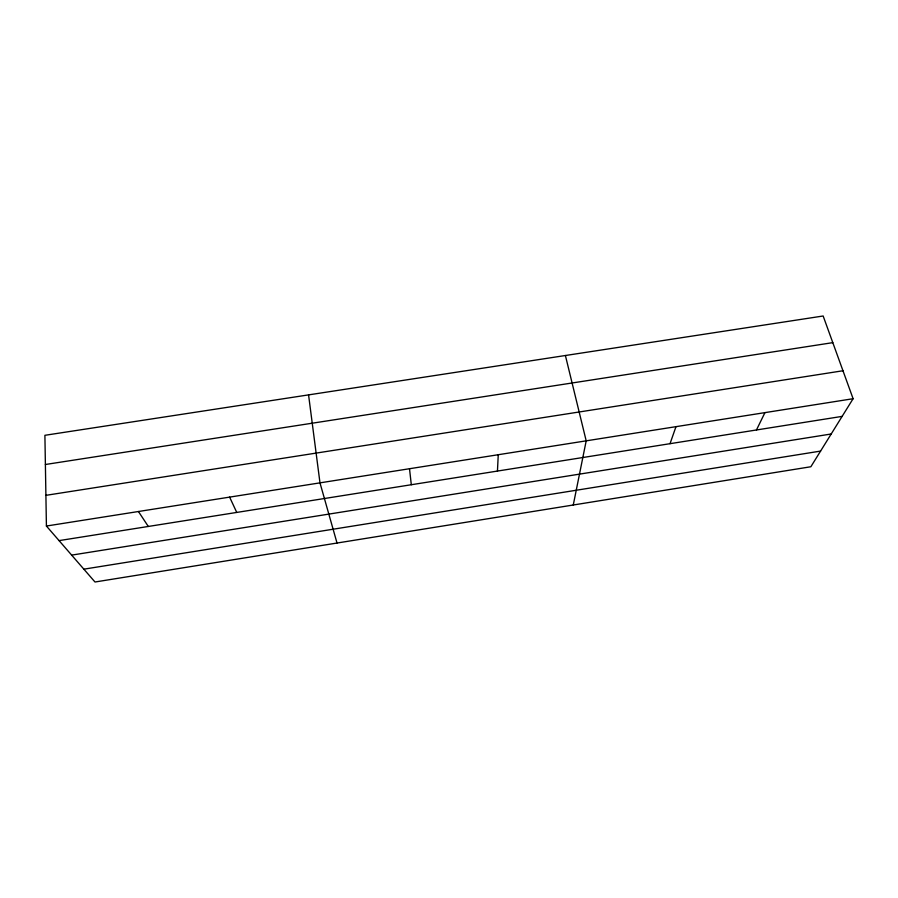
<?xml version="1.0" encoding="UTF-8"?>
<svg xmlns="http://www.w3.org/2000/svg" width="898" height="898" viewBox="0 0 898 898"><rect width="100%" height="100%" fill="white"/><g stroke="black" fill="none" stroke-linecap="round" stroke-linejoin="round"><path stroke-width="1.35" d="M497.447 471.068L498.255 454.714M573.272 505.002L586.192 440.839L565.403 355.507M670.031 443.679L675.981 426.662M756.464 429.962L764.939 412.631M853.1 398.712L810.86 466.747L94.997 582.005L46.415 526.037L44.9 435.306L823.152 315.995L853.1 398.712L46.415 526.037M71.66 555.121L831.2 433.992M83.851 569.175L820.581 451.088M59.066 540.618L842.133 416.38M45.899 495.337L842.975 370.751M45.383 464.502L832.805 342.643M138.438 511.512L148.305 526.464M229.619 497.122L236.746 512.421M337.019 543.032L319.98 482.855L308.564 394.884M409.51 468.722L411.306 484.729"/></g></svg>
